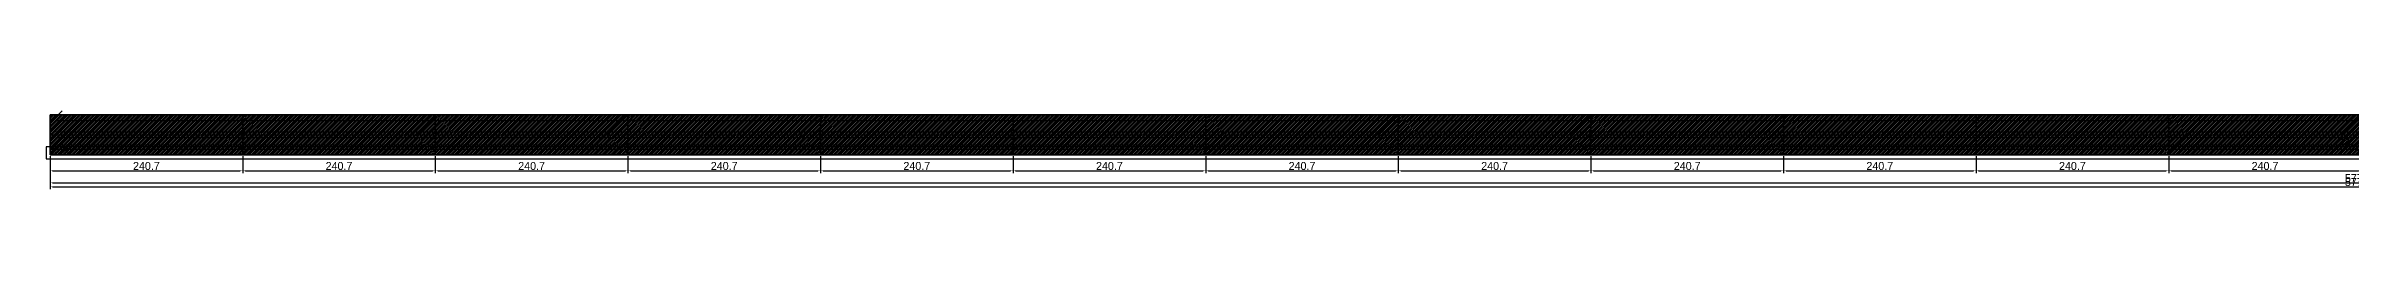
# Model space of a CAD drawing. Header units: metres. Extents: x 12791 to 18590, y 13116 to 13229.
# Drawn here: x 12791 to 15671, y 13116 to 13214 of the extents above; entities that cross this region are included whole.
import ezdxf

# ---------------------------------------------------------------- set-up
doc = ezdxf.new("R2010")
doc.units = ezdxf.units.M
for name, color, linetype in [('BARRA DE ANCORAGEM', 251, 'CONTINUOUS'), ('barrote', 251, 'CONTINUOUS'), ('COTA', 241, 'CONTINUOUS'), ('cotas', 4, 'CONTINUOUS'), ('Demarcação 1', 251, 'CONTINUOUS'), ('Demarcação 2', 254, 'CONTINUOUS'), ('Hachura', 251, 'CONTINUOUS'), ('HACHURA MADEIRAS', 1, 'CONTINUOUS'), ('Laje_Perimetro', 7, 'CONTINUOUS'), ('material do compensado', 7, 'CONTINUOUS'), ('Painéis', 200, 'CONTINUOUS'), ('presilha', 1, 'CONTINUOUS'), ('SARR_3.5x7', 81, 'CONTINUOUS'), ('Texto Qtd Sarr', 242, 'CONTINUOUS')]:
    doc.layers.add(name, color=color, linetype=linetype)
doc.dimstyles.new('EZ DXF', dxfattribs={"dimtxt": 10, "dimasz": 3.5, "dimexe": 3, "dimexo": 1.5, "dimgap": 1, "dimtad": 1, "dimdec": 1, "dimdsep": 46, "dimcen": 2.5, "dimazin": 3, "dimtfac": 1, "dimtmove": 0, "dimatfit": 3})

msp = doc.modelspace()

# ---------------------------------------------------------------- hatches: boundary and pattern name
at = {"layer": 'Hachura'}
h = msp.add_hatch(color=3, dxfattribs=at)
h.dxf.hatch_style = 1
h.paths.add_polyline_path([(12795.5914, 13158.9905), (13036.2914, 13158.9905), (13036.2914, 13208.9905), (12795.5914, 13208.9905)])
h = msp.add_hatch(dxfattribs=at)
h.set_pattern_fill('ANSI31', scale=0.5)
h.paths.add_polyline_path([(12795.5914, 13158.9905), (13036.2914, 13158.9905), (13036.2914, 13208.9905), (12795.5914, 13208.9905)])
h = msp.add_hatch(color=3, dxfattribs=at)
h.dxf.hatch_style = 1
h.paths.add_polyline_path([(12795.5914, 13158.9905), (13036.2914, 13158.9905), (13036.2914, 13208.9905), (12795.5914, 13208.9905)])
h = msp.add_hatch(dxfattribs=at)
h.set_pattern_fill('ANSI31', scale=0.5)
h.paths.add_polyline_path([(12795.5914, 13158.9905), (13036.2914, 13158.9905), (13036.2914, 13208.9905), (12795.5914, 13208.9905)])
h = msp.add_hatch(color=3, dxfattribs=at)
h.dxf.hatch_style = 1
h.paths.add_polyline_path([(13036.2914, 13158.9905), (13276.9914, 13158.9905), (13276.9914, 13208.9905), (13036.2914, 13208.9905)])
h = msp.add_hatch(dxfattribs=at)
h.set_pattern_fill('ANSI31', scale=0.5)
h.paths.add_polyline_path([(13036.2914, 13158.9905), (13276.9914, 13158.9905), (13276.9914, 13208.9905), (13036.2914, 13208.9905)])
h = msp.add_hatch(color=3, dxfattribs=at)
h.dxf.hatch_style = 1
h.paths.add_polyline_path([(13036.2914, 13158.9905), (13276.9914, 13158.9905), (13276.9914, 13208.9905), (13036.2914, 13208.9905)])
h = msp.add_hatch(dxfattribs=at)
h.set_pattern_fill('ANSI31', scale=0.5)
h.paths.add_polyline_path([(13036.2914, 13158.9905), (13276.9914, 13158.9905), (13276.9914, 13208.9905), (13036.2914, 13208.9905)])
h = msp.add_hatch(color=3, dxfattribs=at)
h.dxf.hatch_style = 1
h.paths.add_polyline_path([(13276.9914, 13158.9905), (13517.6914, 13158.9905), (13517.6914, 13208.9905), (13276.9914, 13208.9905)])
h = msp.add_hatch(dxfattribs=at)
h.set_pattern_fill('ANSI31', scale=0.5)
h.paths.add_polyline_path([(13276.9914, 13158.9905), (13517.6914, 13158.9905), (13517.6914, 13208.9905), (13276.9914, 13208.9905)])
h = msp.add_hatch(color=3, dxfattribs=at)
h.dxf.hatch_style = 1
h.paths.add_polyline_path([(13276.9914, 13158.9905), (13517.6914, 13158.9905), (13517.6914, 13208.9905), (13276.9914, 13208.9905)])
h = msp.add_hatch(dxfattribs=at)
h.set_pattern_fill('ANSI31', scale=0.5)
h.paths.add_polyline_path([(13276.9914, 13158.9905), (13517.6914, 13158.9905), (13517.6914, 13208.9905), (13276.9914, 13208.9905)])
h = msp.add_hatch(color=3, dxfattribs=at)
h.dxf.hatch_style = 1
h.paths.add_polyline_path([(13517.6914, 13158.9905), (13758.3914, 13158.9905), (13758.3914, 13208.9905), (13517.6914, 13208.9905)])
h = msp.add_hatch(dxfattribs=at)
h.set_pattern_fill('ANSI31', scale=0.5)
h.paths.add_polyline_path([(13517.6914, 13158.9905), (13758.3914, 13158.9905), (13758.3914, 13208.9905), (13517.6914, 13208.9905)])
h = msp.add_hatch(color=3, dxfattribs=at)
h.dxf.hatch_style = 1
h.paths.add_polyline_path([(13517.6914, 13158.9905), (13758.3914, 13158.9905), (13758.3914, 13208.9905), (13517.6914, 13208.9905)])
h = msp.add_hatch(dxfattribs=at)
h.set_pattern_fill('ANSI31', scale=0.5)
h.paths.add_polyline_path([(13517.6914, 13158.9905), (13758.3914, 13158.9905), (13758.3914, 13208.9905), (13517.6914, 13208.9905)])
h = msp.add_hatch(color=3, dxfattribs=at)
h.dxf.hatch_style = 1
h.paths.add_polyline_path([(13758.3914, 13158.9905), (13999.0914, 13158.9905), (13999.0914, 13208.9905), (13758.3914, 13208.9905)])
h = msp.add_hatch(dxfattribs=at)
h.set_pattern_fill('ANSI31', scale=0.5)
h.paths.add_polyline_path([(13758.3914, 13158.9905), (13999.0914, 13158.9905), (13999.0914, 13208.9905), (13758.3914, 13208.9905)])
h = msp.add_hatch(color=3, dxfattribs=at)
h.dxf.hatch_style = 1
h.paths.add_polyline_path([(13758.3914, 13158.9905), (13999.0914, 13158.9905), (13999.0914, 13208.9905), (13758.3914, 13208.9905)])
h = msp.add_hatch(dxfattribs=at)
h.set_pattern_fill('ANSI31', scale=0.5)
h.paths.add_polyline_path([(13758.3914, 13158.9905), (13999.0914, 13158.9905), (13999.0914, 13208.9905), (13758.3914, 13208.9905)])
h = msp.add_hatch(color=3, dxfattribs=at)
h.dxf.hatch_style = 1
h.paths.add_polyline_path([(13999.0914, 13158.9905), (14239.7914, 13158.9905), (14239.7914, 13208.9905), (13999.0914, 13208.9905)])
h = msp.add_hatch(dxfattribs=at)
h.set_pattern_fill('ANSI31', scale=0.5)
h.paths.add_polyline_path([(13999.0914, 13158.9905), (14239.7914, 13158.9905), (14239.7914, 13208.9905), (13999.0914, 13208.9905)])
h = msp.add_hatch(color=3, dxfattribs=at)
h.dxf.hatch_style = 1
h.paths.add_polyline_path([(13999.0914, 13158.9905), (14239.7914, 13158.9905), (14239.7914, 13208.9905), (13999.0914, 13208.9905)])
h = msp.add_hatch(dxfattribs=at)
h.set_pattern_fill('ANSI31', scale=0.5)
h.paths.add_polyline_path([(13999.0914, 13158.9905), (14239.7914, 13158.9905), (14239.7914, 13208.9905), (13999.0914, 13208.9905)])
h = msp.add_hatch(color=3, dxfattribs=at)
h.dxf.hatch_style = 1
h.paths.add_polyline_path([(14239.7914, 13158.9905), (14480.4914, 13158.9905), (14480.4914, 13208.9905), (14239.7914, 13208.9905)])
h = msp.add_hatch(dxfattribs=at)
h.set_pattern_fill('ANSI31', scale=0.5)
h.paths.add_polyline_path([(14239.7914, 13158.9905), (14480.4914, 13158.9905), (14480.4914, 13208.9905), (14239.7914, 13208.9905)])
h = msp.add_hatch(color=3, dxfattribs=at)
h.dxf.hatch_style = 1
h.paths.add_polyline_path([(14239.7914, 13158.9905), (14480.4914, 13158.9905), (14480.4914, 13208.9905), (14239.7914, 13208.9905)])
h = msp.add_hatch(dxfattribs=at)
h.set_pattern_fill('ANSI31', scale=0.5)
h.paths.add_polyline_path([(14239.7914, 13158.9905), (14480.4914, 13158.9905), (14480.4914, 13208.9905), (14239.7914, 13208.9905)])
h = msp.add_hatch(color=3, dxfattribs=at)
h.dxf.hatch_style = 1
h.paths.add_polyline_path([(14480.4914, 13158.9905), (14721.1914, 13158.9905), (14721.1914, 13208.9905), (14480.4914, 13208.9905)])
h = msp.add_hatch(dxfattribs=at)
h.set_pattern_fill('ANSI31', scale=0.5)
h.paths.add_polyline_path([(14480.4914, 13158.9905), (14721.1914, 13158.9905), (14721.1914, 13208.9905), (14480.4914, 13208.9905)])
h = msp.add_hatch(color=3, dxfattribs=at)
h.dxf.hatch_style = 1
h.paths.add_polyline_path([(14480.4914, 13158.9905), (14721.1914, 13158.9905), (14721.1914, 13208.9905), (14480.4914, 13208.9905)])
h = msp.add_hatch(dxfattribs=at)
h.set_pattern_fill('ANSI31', scale=0.5)
h.paths.add_polyline_path([(14480.4914, 13158.9905), (14721.1914, 13158.9905), (14721.1914, 13208.9905), (14480.4914, 13208.9905)])
h = msp.add_hatch(color=3, dxfattribs=at)
h.dxf.hatch_style = 1
h.paths.add_polyline_path([(14721.1914, 13158.9905), (14961.8914, 13158.9905), (14961.8914, 13208.9905), (14721.1914, 13208.9905)])
h = msp.add_hatch(dxfattribs=at)
h.set_pattern_fill('ANSI31', scale=0.5)
h.paths.add_polyline_path([(14721.1914, 13158.9905), (14961.8914, 13158.9905), (14961.8914, 13208.9905), (14721.1914, 13208.9905)])
h = msp.add_hatch(color=3, dxfattribs=at)
h.dxf.hatch_style = 1
h.paths.add_polyline_path([(14721.1914, 13158.9905), (14961.8914, 13158.9905), (14961.8914, 13208.9905), (14721.1914, 13208.9905)])
h = msp.add_hatch(dxfattribs=at)
h.set_pattern_fill('ANSI31', scale=0.5)
h.paths.add_polyline_path([(14721.1914, 13158.9905), (14961.8914, 13158.9905), (14961.8914, 13208.9905), (14721.1914, 13208.9905)])
h = msp.add_hatch(color=3, dxfattribs=at)
h.dxf.hatch_style = 1
h.paths.add_polyline_path([(14961.8914, 13158.9905), (15202.5914, 13158.9905), (15202.5914, 13208.9905), (14961.8914, 13208.9905)])
h = msp.add_hatch(dxfattribs=at)
h.set_pattern_fill('ANSI31', scale=0.5)
h.paths.add_polyline_path([(14961.8914, 13158.9905), (15202.5914, 13158.9905), (15202.5914, 13208.9905), (14961.8914, 13208.9905)])
h = msp.add_hatch(color=3, dxfattribs=at)
h.dxf.hatch_style = 1
h.paths.add_polyline_path([(14961.8914, 13158.9905), (15202.5914, 13158.9905), (15202.5914, 13208.9905), (14961.8914, 13208.9905)])
h = msp.add_hatch(dxfattribs=at)
h.set_pattern_fill('ANSI31', scale=0.5)
h.paths.add_polyline_path([(14961.8914, 13158.9905), (15202.5914, 13158.9905), (15202.5914, 13208.9905), (14961.8914, 13208.9905)])
h = msp.add_hatch(color=3, dxfattribs=at)
h.dxf.hatch_style = 1
h.paths.add_polyline_path([(15202.5914, 13158.9905), (15443.2914, 13158.9905), (15443.2914, 13208.9905), (15202.5914, 13208.9905)])
h = msp.add_hatch(dxfattribs=at)
h.set_pattern_fill('ANSI31', scale=0.5)
h.paths.add_polyline_path([(15202.5914, 13158.9905), (15443.2914, 13158.9905), (15443.2914, 13208.9905), (15202.5914, 13208.9905)])
h = msp.add_hatch(color=3, dxfattribs=at)
h.dxf.hatch_style = 1
h.paths.add_polyline_path([(15202.5914, 13158.9905), (15443.2914, 13158.9905), (15443.2914, 13208.9905), (15202.5914, 13208.9905)])
h = msp.add_hatch(dxfattribs=at)
h.set_pattern_fill('ANSI31', scale=0.5)
h.paths.add_polyline_path([(15202.5914, 13158.9905), (15443.2914, 13158.9905), (15443.2914, 13208.9905), (15202.5914, 13208.9905)])
h = msp.add_hatch(color=3, dxfattribs=at)
h.dxf.hatch_style = 1
h.paths.add_polyline_path([(15443.2914, 13158.9905), (15683.9914, 13158.9905), (15683.9914, 13208.9905), (15443.2914, 13208.9905)])
h = msp.add_hatch(dxfattribs=at)
h.set_pattern_fill('ANSI31', scale=0.5)
h.paths.add_polyline_path([(15443.2914, 13158.9905), (15683.9914, 13158.9905), (15683.9914, 13208.9905), (15443.2914, 13208.9905)])
h = msp.add_hatch(color=3, dxfattribs=at)
h.dxf.hatch_style = 1
h.paths.add_polyline_path([(15443.2914, 13158.9905), (15683.9914, 13158.9905), (15683.9914, 13208.9905), (15443.2914, 13208.9905)])
h = msp.add_hatch(dxfattribs=at)
h.set_pattern_fill('ANSI31', scale=0.5)
h.paths.add_polyline_path([(15443.2914, 13158.9905), (15683.9914, 13158.9905), (15683.9914, 13208.9905), (15443.2914, 13208.9905)])
at = {"layer": 'HACHURA MADEIRAS'}
h = msp.add_hatch(dxfattribs=at)
h.set_pattern_fill('ANSI31', scale=2)
h.paths.add_polyline_path([(12797.5914, 13160.9905), (12807.5914, 13160.9905), (12807.5914, 13170.9905), (12797.5914, 13170.9905)])
h = msp.add_hatch(dxfattribs=at)
h.set_pattern_fill('ANSI31', scale=2)
h.paths.add_polyline_path([(12797.5914, 13160.9905), (12807.5914, 13160.9905), (12807.5914, 13170.9905), (12797.5914, 13170.9905)])
at = {"layer": 'material do compensado'}
h = msp.add_hatch(dxfattribs=at)
h.set_pattern_fill('ANSI37', scale=2)
h.paths.add_polyline_path([(12808.5914, 13160.9905), (12817.5914, 13160.9905), (12817.5914, 13168.9905), (12808.5914, 13168.9905)])
h = msp.add_hatch(dxfattribs=at)
h.set_pattern_fill('ANSI37', scale=2)
h.paths.add_polyline_path([(12808.5914, 13160.9905), (12817.5914, 13160.9905), (12817.5914, 13168.9905), (12808.5914, 13168.9905)])

# ---------------------------------------------------------------- linework, layer by layer
at = {"layer": 'BARRA DE ANCORAGEM'}
msp.add_line((12800.5914, 13203.9905), (12810.5914, 13213.9905), dxfattribs=at)
msp.add_line((12800.5914, 13203.9905), (12810.5914, 13213.9905), dxfattribs=at)
at = {"layer": 'barrote'}
msp.add_line((12800.5914, 13171.4905), (18567.3914, 13171.4905), dxfattribs=at)
msp.add_line((12800.5914, 13171.4905), (18567.3914, 13171.4905), dxfattribs=at)
at = {"layer": 'Demarcação 1'}
msp.add_line((12795.5914, 13183.9905), (18572.3914, 13183.9905), dxfattribs=at)
msp.add_line((12795.5914, 13183.9905), (18572.3914, 13183.9905), dxfattribs=at)
at = {"layer": 'Demarcação 2'}
msp.add_line((14239.7914, 13158.9905), (14239.7914, 13208.9905), dxfattribs=at)
msp.add_line((14239.7914, 13158.9905), (14239.7914, 13208.9905), dxfattribs=at)
at = {"layer": 'Laje_Perimetro'}
msp.add_lwpolyline([(12790.5914, 13153.9905), (18577.3914, 13153.9905), (18577.3914, 13168.9905), (12790.5914, 13168.9905)], close=True, dxfattribs=at)
msp.add_lwpolyline([(12790.5914, 13153.9905), (18577.3914, 13153.9905), (18577.3914, 13168.9905), (12790.5914, 13168.9905)], close=True, dxfattribs=at)
at = {"layer": 'Painéis'}
for points in [[(12795.5914, 13158.9905), (12795.5914, 13208.9905)], [(12795.5914, 13158.9905), (13036.2914, 13158.9905), (13036.2914, 13208.9905), (12795.5914, 13208.9905)], [(12795.5914, 13208.9905), (18572.3914, 13208.9905)], [(12795.5914, 13158.9905), (12795.5914, 13208.9905)], [(12795.5914, 13158.9905), (13036.2914, 13158.9905), (13036.2914, 13208.9905), (12795.5914, 13208.9905)], [(12795.5914, 13208.9905), (18572.3914, 13208.9905)], [(13036.2914, 13158.9905), (13036.2914, 13208.9905)], [(13036.2914, 13158.9905), (13276.9914, 13158.9905), (13276.9914, 13208.9905), (13036.2914, 13208.9905)], [(13036.2914, 13158.9905), (13036.2914, 13208.9905)], [(13036.2914, 13158.9905), (13276.9914, 13158.9905), (13276.9914, 13208.9905), (13036.2914, 13208.9905)], [(13276.9914, 13158.9905), (13276.9914, 13208.9905)], [(13276.9914, 13158.9905), (13517.6914, 13158.9905), (13517.6914, 13208.9905), (13276.9914, 13208.9905)], [(13276.9914, 13158.9905), (13276.9914, 13208.9905)], [(13276.9914, 13158.9905), (13517.6914, 13158.9905), (13517.6914, 13208.9905), (13276.9914, 13208.9905)], [(13517.6914, 13158.9905), (13517.6914, 13208.9905)], [(13517.6914, 13158.9905), (13758.3914, 13158.9905), (13758.3914, 13208.9905), (13517.6914, 13208.9905)], [(13517.6914, 13158.9905), (13517.6914, 13208.9905)], [(13517.6914, 13158.9905), (13758.3914, 13158.9905), (13758.3914, 13208.9905), (13517.6914, 13208.9905)], [(13758.3914, 13158.9905), (13758.3914, 13208.9905)], [(13758.3914, 13158.9905), (13999.0914, 13158.9905), (13999.0914, 13208.9905), (13758.3914, 13208.9905)], [(13758.3914, 13158.9905), (13758.3914, 13208.9905)], [(13758.3914, 13158.9905), (13999.0914, 13158.9905), (13999.0914, 13208.9905), (13758.3914, 13208.9905)], [(13999.0914, 13158.9905), (13999.0914, 13208.9905)], [(13999.0914, 13158.9905), (14239.7914, 13158.9905), (14239.7914, 13208.9905), (13999.0914, 13208.9905)], [(13999.0914, 13158.9905), (13999.0914, 13208.9905)], [(13999.0914, 13158.9905), (14239.7914, 13158.9905), (14239.7914, 13208.9905), (13999.0914, 13208.9905)], [(14239.7914, 13158.9905), (14239.7914, 13208.9905)], [(14239.7914, 13158.9905), (14480.4914, 13158.9905), (14480.4914, 13208.9905), (14239.7914, 13208.9905)], [(14239.7914, 13158.9905), (14239.7914, 13208.9905)], [(14239.7914, 13158.9905), (14480.4914, 13158.9905), (14480.4914, 13208.9905), (14239.7914, 13208.9905)], [(14480.4914, 13158.9905), (14480.4914, 13208.9905)], [(14480.4914, 13158.9905), (14721.1914, 13158.9905), (14721.1914, 13208.9905), (14480.4914, 13208.9905)], [(14480.4914, 13158.9905), (14480.4914, 13208.9905)], [(14480.4914, 13158.9905), (14721.1914, 13158.9905), (14721.1914, 13208.9905), (14480.4914, 13208.9905)], [(14721.1914, 13158.9905), (14721.1914, 13208.9905)], [(14721.1914, 13158.9905), (14961.8914, 13158.9905), (14961.8914, 13208.9905), (14721.1914, 13208.9905)], [(14721.1914, 13158.9905), (14721.1914, 13208.9905)], [(14721.1914, 13158.9905), (14961.8914, 13158.9905), (14961.8914, 13208.9905), (14721.1914, 13208.9905)], [(14961.8914, 13158.9905), (14961.8914, 13208.9905)], [(14961.8914, 13158.9905), (15202.5914, 13158.9905), (15202.5914, 13208.9905), (14961.8914, 13208.9905)], [(14961.8914, 13158.9905), (14961.8914, 13208.9905)], [(14961.8914, 13158.9905), (15202.5914, 13158.9905), (15202.5914, 13208.9905), (14961.8914, 13208.9905)], [(15202.5914, 13158.9905), (15202.5914, 13208.9905)], [(15202.5914, 13158.9905), (15443.2914, 13158.9905), (15443.2914, 13208.9905), (15202.5914, 13208.9905)], [(15202.5914, 13158.9905), (15202.5914, 13208.9905)], [(15202.5914, 13158.9905), (15443.2914, 13158.9905), (15443.2914, 13208.9905), (15202.5914, 13208.9905)], [(15443.2914, 13158.9905), (15443.2914, 13208.9905)], [(15443.2914, 13158.9905), (15683.9914, 13158.9905), (15683.9914, 13208.9905), (15443.2914, 13208.9905)], [(15443.2914, 13158.9905), (15443.2914, 13208.9905)], [(15443.2914, 13158.9905), (15683.9914, 13158.9905), (15683.9914, 13208.9905), (15443.2914, 13208.9905)], [(12795.5914, 13158.9905), (18572.3914, 13158.9905)], [(12795.5914, 13158.9905), (18572.3914, 13158.9905)]]:
    msp.add_lwpolyline(points, close=True, dxfattribs=at)
at = {"layer": 'presilha'}
msp.add_circle((15663.9914, 13175.6572), 4, dxfattribs=at)
msp.add_circle((15663.9914, 13175.6572), 4, dxfattribs=at)
at = {"layer": 'SARR_3.5x7'}
for p, q in [((12802.5914, 13201.9905), (13036.2914, 13201.9905)), ((12802.5914, 13201.9905), (13036.2914, 13201.9905)), ((13036.2914, 13201.9905), (13276.9914, 13201.9905)), ((13036.2914, 13201.9905), (13276.9914, 13201.9905)), ((13276.9914, 13201.9905), (13517.6914, 13201.9905)), ((13276.9914, 13201.9905), (13517.6914, 13201.9905)), ((13517.6914, 13201.9905), (13758.3914, 13201.9905)), ((13517.6914, 13201.9905), (13758.3914, 13201.9905)), ((13758.3914, 13201.9905), (13999.0914, 13201.9905)), ((13758.3914, 13201.9905), (13999.0914, 13201.9905)), ((13999.0914, 13201.9905), (14239.7914, 13201.9905)), ((13999.0914, 13201.9905), (14239.7914, 13201.9905)), ((14239.7914, 13201.9905), (14480.4914, 13201.9905)), ((14239.7914, 13201.9905), (14480.4914, 13201.9905)), ((14480.4914, 13201.9905), (14721.1914, 13201.9905)), ((14480.4914, 13201.9905), (14721.1914, 13201.9905)), ((14721.1914, 13201.9905), (14961.8914, 13201.9905)), ((14721.1914, 13201.9905), (14961.8914, 13201.9905)), ((14961.8914, 13201.9905), (15202.5914, 13201.9905)), ((14961.8914, 13201.9905), (15202.5914, 13201.9905)), ((15202.5914, 13201.9905), (15443.2914, 13201.9905)), ((15202.5914, 13201.9905), (15443.2914, 13201.9905)), ((15443.2914, 13201.9905), (15683.9914, 13201.9905)), ((15443.2914, 13201.9905), (15683.9914, 13201.9905)), ((12802.5914, 13187.4905), (13036.2914, 13187.4905)), ((12802.5914, 13187.4905), (13036.2914, 13187.4905)), ((12802.5914, 13180.4905), (13036.2914, 13180.4905)), ((12802.5914, 13180.4905), (13036.2914, 13180.4905)), ((12802.5914, 13165.9905), (13036.2914, 13165.9905)), ((12802.5914, 13165.9905), (13036.2914, 13165.9905)), ((13036.2914, 13187.4905), (13276.9914, 13187.4905)), ((13036.2914, 13187.4905), (13276.9914, 13187.4905)), ((13036.2914, 13180.4905), (13276.9914, 13180.4905)), ((13036.2914, 13180.4905), (13276.9914, 13180.4905)), ((13036.2914, 13165.9905), (13276.9914, 13165.9905)), ((13036.2914, 13165.9905), (13276.9914, 13165.9905)), ((13276.9914, 13187.4905), (13517.6914, 13187.4905)), ((13276.9914, 13187.4905), (13517.6914, 13187.4905)), ((13276.9914, 13180.4905), (13517.6914, 13180.4905)), ((13276.9914, 13180.4905), (13517.6914, 13180.4905)), ((13276.9914, 13165.9905), (13517.6914, 13165.9905)), ((13276.9914, 13165.9905), (13517.6914, 13165.9905)), ((13517.6914, 13187.4905), (13758.3914, 13187.4905)), ((13517.6914, 13187.4905), (13758.3914, 13187.4905)), ((13517.6914, 13180.4905), (13758.3914, 13180.4905)), ((13517.6914, 13180.4905), (13758.3914, 13180.4905)), ((13517.6914, 13165.9905), (13758.3914, 13165.9905)), ((13517.6914, 13165.9905), (13758.3914, 13165.9905)), ((13758.3914, 13187.4905), (13999.0914, 13187.4905)), ((13758.3914, 13187.4905), (13999.0914, 13187.4905)), ((13758.3914, 13180.4905), (13999.0914, 13180.4905)), ((13758.3914, 13180.4905), (13999.0914, 13180.4905)), ((13758.3914, 13165.9905), (13999.0914, 13165.9905)), ((13758.3914, 13165.9905), (13999.0914, 13165.9905)), ((13999.0914, 13187.4905), (14239.7914, 13187.4905)), ((13999.0914, 13187.4905), (14239.7914, 13187.4905)), ((13999.0914, 13180.4905), (14239.7914, 13180.4905)), ((13999.0914, 13180.4905), (14239.7914, 13180.4905)), ((13999.0914, 13165.9905), (14239.7914, 13165.9905)), ((13999.0914, 13165.9905), (14239.7914, 13165.9905)), ((14239.7914, 13187.4905), (14480.4914, 13187.4905)), ((14239.7914, 13187.4905), (14480.4914, 13187.4905)), ((14239.7914, 13180.4905), (14480.4914, 13180.4905)), ((14239.7914, 13180.4905), (14480.4914, 13180.4905)), ((14239.7914, 13165.9905), (14480.4914, 13165.9905)), ((14239.7914, 13165.9905), (14480.4914, 13165.9905)), ((14480.4914, 13187.4905), (14721.1914, 13187.4905)), ((14480.4914, 13187.4905), (14721.1914, 13187.4905)), ((14480.4914, 13180.4905), (14721.1914, 13180.4905)), ((14480.4914, 13180.4905), (14721.1914, 13180.4905)), ((14480.4914, 13165.9905), (14721.1914, 13165.9905)), ((14480.4914, 13165.9905), (14721.1914, 13165.9905)), ((14721.1914, 13187.4905), (14961.8914, 13187.4905)), ((14721.1914, 13187.4905), (14961.8914, 13187.4905)), ((14721.1914, 13180.4905), (14961.8914, 13180.4905)), ((14721.1914, 13180.4905), (14961.8914, 13180.4905)), ((14721.1914, 13165.9905), (14961.8914, 13165.9905)), ((14721.1914, 13165.9905), (14961.8914, 13165.9905)), ((14961.8914, 13187.4905), (15202.5914, 13187.4905)), ((14961.8914, 13187.4905), (15202.5914, 13187.4905)), ((14961.8914, 13180.4905), (15202.5914, 13180.4905)), ((14961.8914, 13180.4905), (15202.5914, 13180.4905)), ((14961.8914, 13165.9905), (15202.5914, 13165.9905)), ((14961.8914, 13165.9905), (15202.5914, 13165.9905)), ((15202.5914, 13187.4905), (15443.2914, 13187.4905)), ((15202.5914, 13187.4905), (15443.2914, 13187.4905)), ((15202.5914, 13180.4905), (15443.2914, 13180.4905)), ((15202.5914, 13180.4905), (15443.2914, 13180.4905)), ((15202.5914, 13165.9905), (15443.2914, 13165.9905)), ((15202.5914, 13165.9905), (15443.2914, 13165.9905)), ((15443.2914, 13187.4905), (15683.9914, 13187.4905)), ((15443.2914, 13187.4905), (15683.9914, 13187.4905)), ((15443.2914, 13180.4905), (15683.9914, 13180.4905)), ((15443.2914, 13180.4905), (15683.9914, 13180.4905)), ((15443.2914, 13165.9905), (15683.9914, 13165.9905)), ((15443.2914, 13165.9905), (15683.9914, 13165.9905))]:
    msp.add_line(p, q, dxfattribs=at)

# ---------------------------------------------------------------- texts
at = {"layer": 'Texto Qtd Sarr'}
msp.add_text('QTD: AUTO', height=3, dxfattribs=at).set_placement((12797.5914, 13160.9905))
msp.add_text('QTD: AUTO', height=3, dxfattribs=at).set_placement((12797.5914, 13160.9905))

# ---------------------------------------------------------------- dimensions: what is measured, and where the dimension line sits
at = {"layer": 'COTA', "color": 1}
for base, p1, p2 in [((12795.5914, 13138.9905), (12795.5914, 13158.9905), (13036.2914, 13158.9905)), ((12795.5914, 13118.9905), (12795.5914, 13158.9905), (18572.3914, 13158.9905)), ((12795.5914, 13138.9905), (12795.5914, 13158.9905), (13036.2914, 13158.9905)), ((12795.5914, 13118.9905), (12795.5914, 13158.9905), (18572.3914, 13158.9905)), ((13036.2914, 13138.9905), (13036.2914, 13158.9905), (13276.9914, 13158.9905)), ((13036.2914, 13138.9905), (13036.2914, 13158.9905), (13276.9914, 13158.9905)), ((13276.9914, 13138.9905), (13276.9914, 13158.9905), (13517.6914, 13158.9905)), ((13276.9914, 13138.9905), (13276.9914, 13158.9905), (13517.6914, 13158.9905)), ((13517.6914, 13138.9905), (13517.6914, 13158.9905), (13758.3914, 13158.9905)), ((13517.6914, 13138.9905), (13517.6914, 13158.9905), (13758.3914, 13158.9905)), ((13758.3914, 13138.9905), (13758.3914, 13158.9905), (13999.0914, 13158.9905)), ((13758.3914, 13138.9905), (13758.3914, 13158.9905), (13999.0914, 13158.9905)), ((13999.0914, 13138.9905), (13999.0914, 13158.9905), (14239.7914, 13158.9905)), ((13999.0914, 13138.9905), (13999.0914, 13158.9905), (14239.7914, 13158.9905)), ((14239.7914, 13138.9905), (14239.7914, 13158.9905), (14480.4914, 13158.9905)), ((14239.7914, 13138.9905), (14239.7914, 13158.9905), (14480.4914, 13158.9905)), ((14480.4914, 13138.9905), (14480.4914, 13158.9905), (14721.1914, 13158.9905)), ((14480.4914, 13138.9905), (14480.4914, 13158.9905), (14721.1914, 13158.9905)), ((14721.1914, 13138.9905), (14721.1914, 13158.9905), (14961.8914, 13158.9905)), ((14721.1914, 13138.9905), (14721.1914, 13158.9905), (14961.8914, 13158.9905)), ((14961.8914, 13138.9905), (14961.8914, 13158.9905), (15202.5914, 13158.9905)), ((14961.8914, 13138.9905), (14961.8914, 13158.9905), (15202.5914, 13158.9905)), ((15202.5914, 13138.9905), (15202.5914, 13158.9905), (15443.2914, 13158.9905)), ((15202.5914, 13138.9905), (15202.5914, 13158.9905), (15443.2914, 13158.9905)), ((15443.2914, 13138.9905), (15443.2914, 13158.9905), (15683.9914, 13158.9905)), ((15443.2914, 13138.9905), (15443.2914, 13158.9905), (15683.9914, 13158.9905))]:
    msp.add_linear_dim(base=base, p1=p1, p2=p2, dimstyle='EZ DXF', dxfattribs=at).render()
at = {"layer": 'cotas'}
msp.add_linear_dim(base=(12795.5914, 13123.9905), p1=(12795.5914, 13138.9905), p2=(18572.3914, 13138.9905), dimstyle='EZ DXF', dxfattribs=at).render()
msp.add_linear_dim(base=(12795.5914, 13123.9905), p1=(12795.5914, 13138.9905), p2=(18572.3914, 13138.9905), dimstyle='EZ DXF', dxfattribs=at).render()

doc.saveas('drawing.dxf')
